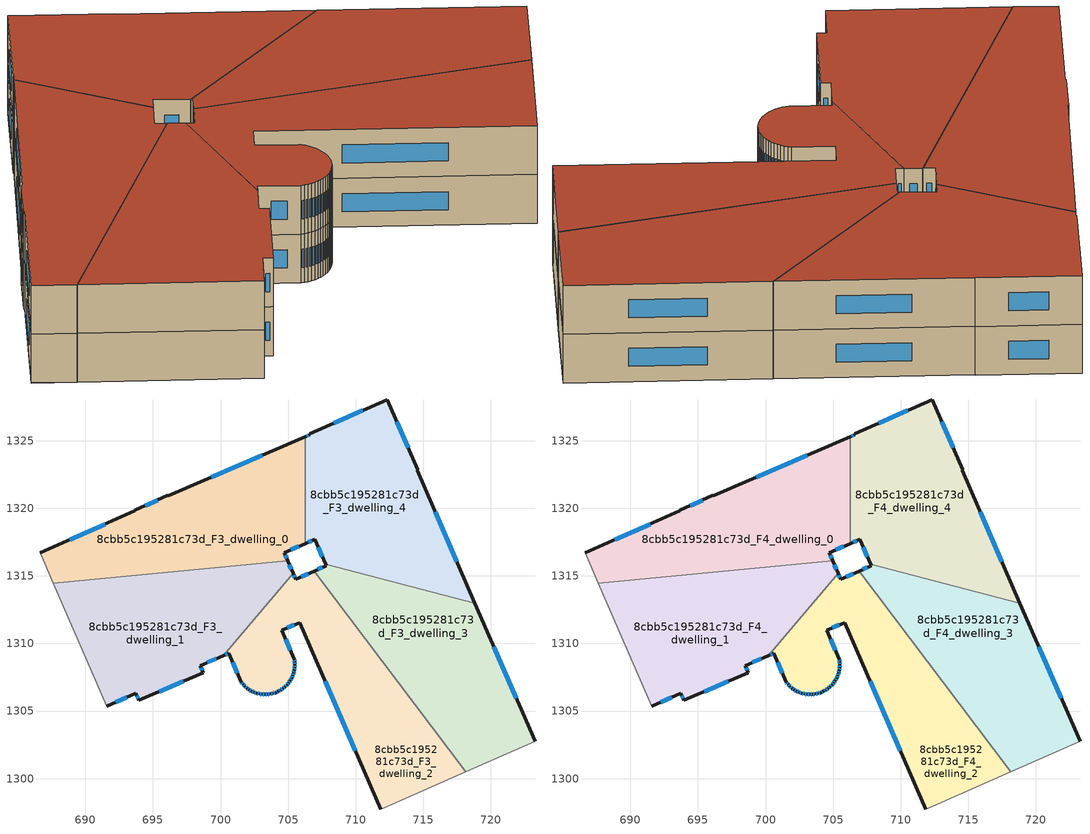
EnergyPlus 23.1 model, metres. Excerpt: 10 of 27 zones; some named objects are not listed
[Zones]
8cbb5c195281c73d_F3_dwelling_0
 floor to 8cbb5c195281c73d_F2_dwelling_0 (EU_floor_Construction): 706.26,1325.3 706.26,1317.39 704.71,1316.72 704.97,1316.11 687.62,1314.46 686.64,1316.7 693.66,1319.81 693.67,1319.86 696.1,1320.95 696.13,1320.91 z9
 wall outside (EU_wall_Construction): 706.26,1325.3 696.13,1320.91 696.1,1320.95 693.67,1319.86 693.66,1319.81 686.64,1316.7 / 704.97,1316.11 704.71,1316.72 706.26,1317.39 z9:12
 wall adiabatic (EU_wall_Construction): 686.64,1316.7 687.62,1314.46 z9:12
 wall to 8cbb5c195281c73d_F3_dwelling_4 (EU_wall_Construction): 706.26,1317.39 706.26,1325.3 z9:12
 wall to 8cbb5c195281c73d_F3_dwelling_1 (EU_wall_Construction): 687.62,1314.46 704.97,1316.11 z9:12
 window (EU_Window_Construction): 695.34,1320.61 694.43,1320.2 / 703.08,1323.92 699.3,1322.28 / 705.19,1316.93 705.77,1317.18 / 704.89,1316.3 704.79,1316.53 / 691.46,1318.83 688.84,1317.68 z9.94:11.06
8cbb5c195281c73d_F3_dwelling_1
 floor to 8cbb5c195281c73d_F2_dwelling_1 (EU_floor_Construction): 704.97,1316.11 705.37,1315.19 700.2,1309.1 698.49,1308.36 698.72,1307.84 693.96,1305.78 693.74,1306.3 691.58,1305.37 687.62,1314.46 z9
 wall outside (EU_wall_Construction): 691.58,1305.37 693.74,1306.3 693.96,1305.78 698.72,1307.84 698.49,1308.36 700.2,1309.1 / 705.37,1315.19 704.97,1316.11 z9:12
 wall adiabatic (EU_wall_Construction): 687.62,1314.46 691.58,1305.37 z9:12
 wall to 8cbb5c195281c73d_F3_dwelling_2 (EU_wall_Construction): 700.2,1309.1 705.37,1315.19 z9:12
 window (EU_Window_Construction): 695.45,1306.43 697.23,1307.2 / 693.81,1306.14 693.89,1305.94 / 692.26,1305.66 693.07,1306.01 / 705.24,1315.48 705.1,1315.82 / 699.02,1308.59 699.66,1308.87 / 698.64,1308.01 698.56,1308.2 z9.94:11.06
8cbb5c195281c73d_F3_dwelling_2
 floor to 8cbb5c195281c73d_F2_dwelling_2 (EU_floor_Construction): 706.92,1315.36 718.15,1300.51 712.38,1297.95 711.86,1297.72 705.85,1311.55 704.52,1310.98 705.45,1308.83 705.48,1308.63 705.49,1308.43 705.48,1308.22 705.45,1308.02 705.41,1307.82 705.35,1307.63 705.26,1307.44 705.17,1307.27 705.05,1307.09 704.92,1306.94 704.77,1306.79 704.62,1306.67 704.45,1306.55 704.27,1306.45 704.08,1306.37 703.88,1306.3 703.68,1306.26 703.48,1306.24 703.28,1306.22 703.07,1306.24 702.87,1306.27 702.67,1306.32 702.48,1306.39 702.3,1306.48 702.12,1306.57 701.96,1306.7 701.8,1306.83 701.66,1306.98 701.54,1307.13 700.61,1309.28 700.2,1309.1 705.37,1315.19 705.55,1314.77 z9
 wall outside (EU_wall_Construction): 700.2,1309.1 700.61,1309.28 701.54,1307.13 701.66,1306.98 701.8,1306.83 701.96,1306.7 702.12,1306.57 702.3,1306.48 702.48,1306.39 702.67,1306.32 702.87,1306.27 703.07,1306.24 703.28,1306.22 703.48,1306.24 703.68,1306.26 703.88,1306.3 704.08,1306.37 704.27,1306.45 704.45,1306.55 704.62,1306.67 704.77,1306.79 704.92,1306.94 705.05,1307.09 705.17,1307.27 705.26,1307.44 705.35,1307.63 705.41,1307.82 705.45,1308.02 705.48,1308.22 705.49,1308.43 705.48,1308.63 705.45,1308.83 704.52,1310.98 705.85,1311.55 711.86,1297.72 / 706.92,1315.36 705.55,1314.77 705.37,1315.19 z9:12
 wall adiabatic (EU_wall_Construction): 711.86,1297.72 712.38,1297.95 718.15,1300.51 z9:12
 wall to 8cbb5c195281c73d_F3_dwelling_3 (EU_wall_Construction): 718.15,1300.51 706.92,1315.36 z9:12
 window (EU_Window_Construction): 707.73,1307.22 709.98,1302.06 / 704.94,1311.16 705.43,1311.37 / 705.16,1309.5 704.81,1310.3 / 705.47,1308.7 705.46,1308.77 / 705.49,1308.5 705.49,1308.57 / 705.48,1308.29 705.49,1308.37 / 705.46,1308.09 705.47,1308.16 / 705.42,1307.88 705.44,1307.96 / 705.37,1307.69 705.39,1307.76 / 705.29,1307.5 705.32,1307.57 / 705.2,1307.32 705.23,1307.39 / 705.08,1307.15 705.13,1307.21 / 704.96,1306.99 705.01,1307.05 / 704.82,1306.84 704.87,1306.9 / 704.67,1306.71 704.72,1306.75 / 704.5,1306.59 704.56,1306.63 / 704.33,1306.48 704.39,1306.52 / 704.14,1306.4 704.21,1306.43 / 703.94,1306.33 704.02,1306.35 / 703.75,1306.28 703.82,1306.29 / 703.55,1306.25 703.62,1306.25 / 703.35,1306.23 703.42,1306.23 / 703.14,1306.24 703.22,1306.23 / 702.94,1306.26 703.01,1306.25 / 702.74,1306.31 702.81,1306.29 / 702.54,1306.37 702.61,1306.35 / 702.36,1306.45 702.42,1306.42 / 702.18,1306.54 702.24,1306.51 / 702.01,1306.66 702.07,1306.61 / 701.85,1306.79 701.91,1306.74 / 701.71,1306.93 701.76,1306.88 / 701.58,1307.08 701.62,1307.03 / 700.9,1308.61 701.25,1307.81 / 700.33,1309.16 700.48,1309.22 / 705.49,1314.9 705.43,1315.05 / 706.49,1315.17 705.98,1314.95 z9.94:11.06
8cbb5c195281c73d_F3_dwelling_3
 floor to 8cbb5c195281c73d_F2_dwelling_3 (EU_floor_Construction): 718.82,1312.98 723.26,1302.76 718.15,1300.51 706.92,1315.36 707.81,1315.74 707.76,1315.84 z9
 wall outside (EU_wall_Construction): 707.77,1315.84 707.81,1315.74 706.92,1315.36 / 723.26,1302.76 718.82,1312.98 z9:12
 wall adiabatic (EU_wall_Construction): 718.15,1300.51 723.26,1302.76 z9:12
 wall to 8cbb5c195281c73d_F3_dwelling_4 (EU_wall_Construction): 718.82,1312.98 707.76,1315.84 z9:12
 window (EU_Window_Construction): 707.53,1315.62 707.2,1315.48 / 721.87,1305.96 720.21,1309.77 z9.94:11.06
8cbb5c195281c73d_F3_dwelling_4
 floor to 8cbb5c195281c73d_F2_dwelling_4 (EU_floor_Construction): 712.32,1328.04 714.58,1322.84 714.54,1322.82 718.82,1312.98 707.76,1315.84 706.96,1317.7 706.26,1317.39 706.26,1325.3 706.59,1325.44 706.59,1325.5 z9
 wall outside (EU_wall_Construction): 706.26,1317.39 706.96,1317.7 707.77,1315.84 / 718.82,1312.98 714.54,1322.82 714.58,1322.84 712.32,1328.04 706.59,1325.5 706.59,1325.44 706.26,1325.3 z9:12
 window (EU_Window_Construction): 707.22,1317.12 707.51,1316.42 / 706.48,1317.49 706.74,1317.6 / 706.48,1325.39 706.36,1325.34 / 710.53,1327.24 708.39,1326.3 / 713.87,1324.47 713.03,1326.41 / 717.48,1316.06 715.89,1319.73 z9.94:11.06
8cbb5c195281c73d_F4_dwelling_0
 floor to 8cbb5c195281c73d_F3_dwelling_0 (EU_floor_Construction): 706.26,1325.3 706.26,1317.39 704.71,1316.72 704.97,1316.11 687.62,1314.46 686.64,1316.7 693.66,1319.81 693.67,1319.86 696.1,1320.95 696.13,1320.91 z12
 wall outside (EU_wall_Construction): 706.26,1325.3 696.13,1320.91 696.1,1320.95 693.67,1319.86 693.66,1319.81 686.64,1316.7 / 704.97,1316.11 704.71,1316.72 706.26,1317.39 z12:15
 wall adiabatic (EU_wall_Construction): 686.64,1316.7 687.62,1314.46 z12:15
 wall to 8cbb5c195281c73d_F4_dwelling_4 (EU_wall_Construction): 706.26,1317.39 706.26,1325.3 z12:15
 wall to 8cbb5c195281c73d_F4_dwelling_1 (EU_wall_Construction): 687.62,1314.46 704.97,1316.11 z12:15
 window (EU_Window_Construction): 695.34,1320.61 694.43,1320.2 / 703.08,1323.92 699.3,1322.28 / 705.19,1316.93 705.77,1317.18 / 704.89,1316.3 704.79,1316.53 / 691.46,1318.83 688.84,1317.68 z12.94:14.06
 roof outside (EU_roof_Construction): 704.97,1316.11 704.71,1316.72 706.26,1317.39 706.26,1325.3 696.13,1320.91 696.1,1320.95 693.67,1319.86 693.66,1319.81 686.64,1316.7 687.62,1314.46 z15
8cbb5c195281c73d_F4_dwelling_1
 floor to 8cbb5c195281c73d_F3_dwelling_1 (EU_floor_Construction): 704.97,1316.11 705.37,1315.19 700.2,1309.1 698.49,1308.36 698.72,1307.84 693.96,1305.78 693.74,1306.3 691.58,1305.37 687.62,1314.46 z12
 wall outside (EU_wall_Construction): 691.58,1305.37 693.74,1306.3 693.96,1305.78 698.72,1307.84 698.49,1308.36 700.2,1309.1 / 705.37,1315.19 704.97,1316.11 z12:15
 wall adiabatic (EU_wall_Construction): 687.62,1314.46 691.58,1305.37 z12:15
 wall to 8cbb5c195281c73d_F4_dwelling_2 (EU_wall_Construction): 700.2,1309.1 705.37,1315.19 z12:15
 window (EU_Window_Construction): 695.45,1306.43 697.23,1307.2 / 693.81,1306.14 693.89,1305.94 / 692.26,1305.66 693.07,1306.01 / 705.24,1315.48 705.1,1315.82 / 699.02,1308.59 699.66,1308.87 / 698.64,1308.01 698.56,1308.2 z12.94:14.06
 roof outside (EU_roof_Construction): 700.2,1309.1 705.37,1315.19 704.97,1316.11 687.62,1314.46 691.58,1305.37 693.74,1306.3 693.96,1305.78 698.72,1307.84 698.49,1308.36 z15
8cbb5c195281c73d_F4_dwelling_2
 floor to 8cbb5c195281c73d_F3_dwelling_2 (EU_floor_Construction): 706.92,1315.36 718.15,1300.51 712.38,1297.95 711.86,1297.72 705.85,1311.55 704.52,1310.98 705.45,1308.83 705.48,1308.63 705.49,1308.43 705.48,1308.22 705.45,1308.02 705.41,1307.82 705.35,1307.63 705.26,1307.44 705.17,1307.27 705.05,1307.09 704.92,1306.94 704.77,1306.79 704.62,1306.67 704.45,1306.55 704.27,1306.45 704.08,1306.37 703.88,1306.3 703.68,1306.26 703.48,1306.24 703.28,1306.22 703.07,1306.24 702.87,1306.27 702.67,1306.32 702.48,1306.39 702.3,1306.48 702.12,1306.57 701.96,1306.7 701.8,1306.83 701.66,1306.98 701.54,1307.13 700.61,1309.28 700.2,1309.1 705.37,1315.19 705.55,1314.77 z12
 wall outside (EU_wall_Construction): 700.2,1309.1 700.61,1309.28 701.54,1307.13 701.66,1306.98 701.8,1306.83 701.96,1306.7 702.12,1306.57 702.3,1306.48 702.48,1306.39 702.67,1306.32 702.87,1306.27 703.07,1306.24 703.28,1306.22 703.48,1306.24 703.68,1306.26 703.88,1306.3 704.08,1306.37 704.27,1306.45 704.45,1306.55 704.62,1306.67 704.77,1306.79 704.92,1306.94 705.05,1307.09 705.17,1307.27 705.26,1307.44 705.35,1307.63 705.41,1307.82 705.45,1308.02 705.48,1308.22 705.49,1308.43 705.48,1308.63 705.45,1308.83 704.52,1310.98 705.85,1311.55 711.86,1297.72 / 706.92,1315.36 705.55,1314.77 705.37,1315.19 z12:15
 wall adiabatic (EU_wall_Construction): 711.86,1297.72 712.38,1297.95 718.15,1300.51 z12:15
 wall to 8cbb5c195281c73d_F4_dwelling_3 (EU_wall_Construction): 718.15,1300.51 706.92,1315.36 z12:15
 window (EU_Window_Construction): 707.73,1307.22 709.98,1302.06 / 704.94,1311.16 705.43,1311.37 / 705.16,1309.5 704.81,1310.3 / 705.47,1308.7 705.46,1308.77 / 705.49,1308.5 705.49,1308.57 / 705.48,1308.29 705.49,1308.37 / 705.46,1308.09 705.47,1308.16 / 705.42,1307.88 705.44,1307.96 / 705.37,1307.69 705.39,1307.76 / 705.29,1307.5 705.32,1307.57 / 705.2,1307.32 705.23,1307.39 / 705.08,1307.15 705.13,1307.21 / 704.96,1306.99 705.01,1307.05 / 704.82,1306.84 704.87,1306.9 / 704.67,1306.71 704.72,1306.75 / 704.5,1306.59 704.56,1306.63 / 704.33,1306.48 704.39,1306.52 / 704.14,1306.4 704.21,1306.43 / 703.94,1306.33 704.02,1306.35 / 703.75,1306.28 703.82,1306.29 / 703.55,1306.25 703.62,1306.25 / 703.35,1306.23 703.42,1306.23 / 703.14,1306.24 703.22,1306.23 / 702.94,1306.26 703.01,1306.25 / 702.74,1306.31 702.81,1306.29 / 702.54,1306.37 702.61,1306.35 / 702.36,1306.45 702.42,1306.42 / 702.18,1306.54 702.24,1306.51 / 702.01,1306.66 702.07,1306.61 / 701.85,1306.79 701.91,1306.74 / 701.71,1306.93 701.76,1306.88 / 701.58,1307.08 701.62,1307.03 / 700.9,1308.61 701.25,1307.81 / 700.33,1309.16 700.48,1309.22 / 705.49,1314.9 705.43,1315.05 / 706.49,1315.17 705.98,1314.95 z12.94:14.06
 roof outside (EU_roof_Construction): 718.15,1300.51 706.92,1315.36 705.55,1314.77 705.37,1315.19 700.2,1309.1 700.61,1309.28 701.54,1307.13 701.66,1306.98 701.8,1306.83 701.96,1306.7 702.12,1306.57 702.3,1306.48 702.48,1306.39 702.67,1306.32 702.87,1306.27 703.07,1306.24 703.28,1306.22 703.48,1306.24 703.68,1306.26 703.88,1306.3 704.08,1306.37 704.27,1306.45 704.45,1306.55 704.62,1306.67 704.77,1306.79 704.92,1306.94 705.05,1307.09 705.17,1307.27 705.26,1307.44 705.35,1307.63 705.41,1307.82 705.45,1308.02 705.48,1308.22 705.49,1308.43 705.48,1308.63 705.45,1308.83 704.52,1310.98 705.85,1311.55 711.86,1297.72 712.38,1297.95 z15
8cbb5c195281c73d_F4_dwelling_3
 floor to 8cbb5c195281c73d_F3_dwelling_3 (EU_floor_Construction): 718.82,1312.98 723.26,1302.76 718.15,1300.51 706.92,1315.36 707.81,1315.74 707.76,1315.84 z12
 wall outside (EU_wall_Construction): 707.77,1315.84 707.81,1315.74 706.92,1315.36 / 723.26,1302.76 718.82,1312.98 z12:15
 wall adiabatic (EU_wall_Construction): 718.15,1300.51 723.26,1302.76 z12:15
 wall to 8cbb5c195281c73d_F4_dwelling_4 (EU_wall_Construction): 718.82,1312.98 707.76,1315.84 z12:15
 window (EU_Window_Construction): 707.53,1315.62 707.2,1315.48 / 721.87,1305.96 720.21,1309.77 z12.94:14.06
 roof outside (EU_roof_Construction): 723.26,1302.76 718.82,1312.98 707.77,1315.84 707.81,1315.74 706.92,1315.36 718.15,1300.51 z15
8cbb5c195281c73d_F4_dwelling_4
 floor to 8cbb5c195281c73d_F3_dwelling_4 (EU_floor_Construction): 712.32,1328.04 714.58,1322.84 714.54,1322.82 718.82,1312.98 707.76,1315.84 706.96,1317.7 706.26,1317.39 706.26,1325.3 706.59,1325.44 706.59,1325.5 z12
 wall outside (EU_wall_Construction): 706.26,1317.39 706.96,1317.7 707.77,1315.84 / 718.82,1312.98 714.54,1322.82 714.58,1322.84 712.32,1328.04 706.59,1325.5 706.59,1325.44 706.26,1325.3 z12:15
 window (EU_Window_Construction): 707.22,1317.12 707.51,1316.42 / 706.48,1317.49 706.74,1317.6 / 706.48,1325.39 706.36,1325.34 / 710.53,1327.24 708.39,1326.3 / 713.87,1324.47 713.03,1326.41 / 717.48,1316.06 715.89,1319.73 z12.94:14.06
 roof outside (EU_roof_Construction): 718.82,1312.98 714.54,1322.82 714.58,1322.84 712.32,1328.04 706.59,1325.5 706.59,1325.44 706.26,1325.3 706.26,1317.39 706.96,1317.7 707.77,1315.84 z15
[Building]
EU S2 Campaign: North Axis=0; Terrain=City; Solar Distribution=FullExterior
[Site:Location]
Vienna: Latitude=48; Longitude=16.5; Time Zone=1; Elevation=183
[SizingPeriod:WeatherFileDays]
AnnualSizingPeriod: Begin Month=1; Begin Day of Month=1; End Month=12; End Day of Month=31; Day of Week for Start Day=Monday; Use Weather File Daylight Saving Period=No; Use Weather File Rain and Snow Indicators=No
[MATERIAL]
EU_InternalMass_Material: Roughness=MediumRough; Thickness=0.1; Conductivity=1; Density=1800; Specific Heat=900; Thermal Absorptance=0.9; Solar Absorptance=0.7; Visible Absorptance=0.7
[MATERIAL:NOMASS] Roughness=MediumRough; Thermal Absorptance=0.9; Solar Absorptance=0.7; Visible Absorptance=0.7
Name | Thermal Resistance
EU_wall_NoMass | 0.914258
EU_roof_NoMass | 0.954009
EU_floor_NoMass | 1.09711
[WINDOWMATERIAL:SIMPLEGLAZINGSYSTEM]
EU_Window_SimpleGlazing: UFactor=2.09642; Solar Heat Gain Coefficient=0.65; Visible Transmittance=0.65
[CONSTRUCTION]
EU_wall_Construction: EU_wall_NoMass
EU_roof_Construction: EU_roof_NoMass
EU_floor_Construction: EU_floor_NoMass
EU_Window_Construction: EU_Window_SimpleGlazing
EU_InternalMass_Construction: EU_InternalMass_Material
[ZONE] Type=1; Multiplier=1; Ceiling Height=autocalculate; Floor Area=autocalculate; Part of Total Floor Area=Yes
Name | Volume
8cbb5c195281c73d_F3_dwelling_0; 8cbb5c195281c73d_F4_dwelling_0 | 329.839
8cbb5c195281c73d_F3_dwelling_1; 8cbb5c195281c73d_F4_dwelling_1 | 329.809
8cbb5c195281c73d_F3_dwelling_2; 8cbb5c195281c73d_F4_dwelling_2 | 329.848
8cbb5c195281c73d_F3_dwelling_3; 8cbb5c195281c73d_F4_dwelling_3 | 329.829
8cbb5c195281c73d_F3_dwelling_4; 8cbb5c195281c73d_F4_dwelling_4 | 329.802
[INTERNALMASS] Construction=EU_InternalMass_Construction
Name | Zone or ZoneList | Surface Area
8cbb5c195281c73d_F3_dwelling_0_EU_InternalMass | 8cbb5c195281c73d_F3_dwelling_0 | 109.946
8cbb5c195281c73d_F3_dwelling_1_EU_InternalMass | 8cbb5c195281c73d_F3_dwelling_1 | 109.936
8cbb5c195281c73d_F3_dwelling_2_EU_InternalMass | 8cbb5c195281c73d_F3_dwelling_2 | 109.949
8cbb5c195281c73d_F3_dwelling_3_EU_InternalMass | 8cbb5c195281c73d_F3_dwelling_3 | 109.943
8cbb5c195281c73d_F3_dwelling_4_EU_InternalMass | 8cbb5c195281c73d_F3_dwelling_4 | 109.934
8cbb5c195281c73d_F4_dwelling_0_EU_InternalMass | 8cbb5c195281c73d_F4_dwelling_0 | 109.946
8cbb5c195281c73d_F4_dwelling_1_EU_InternalMass | 8cbb5c195281c73d_F4_dwelling_1 | 109.936
8cbb5c195281c73d_F4_dwelling_2_EU_InternalMass | 8cbb5c195281c73d_F4_dwelling_2 | 109.949
8cbb5c195281c73d_F4_dwelling_3_EU_InternalMass | 8cbb5c195281c73d_F4_dwelling_3 | 109.943
8cbb5c195281c73d_F4_dwelling_4_EU_InternalMass | 8cbb5c195281c73d_F4_dwelling_4 | 109.934
[OTHEREQUIPMENT] Fuel Type=Electricity; Design Level Calculation Method=Watts/Area; Power per Zone Floor Area=1; Fraction Latent=0; Fraction Radiant=0; Fraction Lost=0; Carbon Dioxide Generation Rate=0; EndUse Subcategory=EU_Step8_InternalGains
Name | Zone or ZoneList or Space or SpaceList | Schedule
EU_Step8_InternalGain_8cbb5c195281c73d_F3_dwelling_0_f000 | 8cbb5c195281c73d_F3_dwelling_0 | EU_Step8_GainSchedule_8cbb5c195281c73d_F3_dwelling_0_f000
EU_Step8_InternalGain_8cbb5c195281c73d_F3_dwelling_1_f000 | 8cbb5c195281c73d_F3_dwelling_1 | EU_Step8_GainSchedule_8cbb5c195281c73d_F3_dwelling_1_f000
EU_Step8_InternalGain_8cbb5c195281c73d_F3_dwelling_2_f000 | 8cbb5c195281c73d_F3_dwelling_2 | EU_Step8_GainSchedule_8cbb5c195281c73d_F3_dwelling_2_f000
EU_Step8_InternalGain_8cbb5c195281c73d_F3_dwelling_3_f000 | 8cbb5c195281c73d_F3_dwelling_3 | EU_Step8_GainSchedule_8cbb5c195281c73d_F3_dwelling_3_f000
EU_Step8_InternalGain_8cbb5c195281c73d_F3_dwelling_4_f000 | 8cbb5c195281c73d_F3_dwelling_4 | EU_Step8_GainSchedule_8cbb5c195281c73d_F3_dwelling_4_f000
EU_Step8_InternalGain_8cbb5c195281c73d_F4_dwelling_0_f000 | 8cbb5c195281c73d_F4_dwelling_0 | EU_Step8_GainSchedule_8cbb5c195281c73d_F4_dwelling_0_f000
EU_Step8_InternalGain_8cbb5c195281c73d_F4_dwelling_1_f000 | 8cbb5c195281c73d_F4_dwelling_1 | EU_Step8_GainSchedule_8cbb5c195281c73d_F4_dwelling_1_f000
EU_Step8_InternalGain_8cbb5c195281c73d_F4_dwelling_2_f000 | 8cbb5c195281c73d_F4_dwelling_2 | EU_Step8_GainSchedule_8cbb5c195281c73d_F4_dwelling_2_f000
EU_Step8_InternalGain_8cbb5c195281c73d_F4_dwelling_3_f000 | 8cbb5c195281c73d_F4_dwelling_3 | EU_Step8_GainSchedule_8cbb5c195281c73d_F4_dwelling_3_f000
EU_Step8_InternalGain_8cbb5c195281c73d_F4_dwelling_4_f000 | 8cbb5c195281c73d_F4_dwelling_4 | EU_Step8_GainSchedule_8cbb5c195281c73d_F4_dwelling_4_f000
[ZONEVENTILATION:DESIGNFLOWRATE] Schedule=EU_AlwaysOn; Design Flow Rate Calculation Method=AirChanges/Hour; Air Changes per Hour=0.546891; Ventilation Type=Natural; Fan Pressure Rise=0; Fan Total Efficiency=1; Constant Term Coefficient=1; Temperature Term Coefficient=0; Velocity Term Coefficient=0; Velocity Squared Term Coefficient=0; Minimum Indoor Temperature=-100; Maximum Indoor Temperature=100; Delta Temperature=-100; Minimum Outdoor Temperature=-100; Maximum Outdoor Temperature=100; Maximum Wind Speed=40
Name | Zone or ZoneList or Space or SpaceList
EU_ConstantAir_8cbb5c195281c73d_F3_dwelling_0 | 8cbb5c195281c73d_F3_dwelling_0
EU_ConstantAir_8cbb5c195281c73d_F3_dwelling_1 | 8cbb5c195281c73d_F3_dwelling_1
EU_ConstantAir_8cbb5c195281c73d_F3_dwelling_2 | 8cbb5c195281c73d_F3_dwelling_2
EU_ConstantAir_8cbb5c195281c73d_F3_dwelling_3 | 8cbb5c195281c73d_F3_dwelling_3
EU_ConstantAir_8cbb5c195281c73d_F3_dwelling_4 | 8cbb5c195281c73d_F3_dwelling_4
EU_ConstantAir_8cbb5c195281c73d_F4_dwelling_0 | 8cbb5c195281c73d_F4_dwelling_0
EU_ConstantAir_8cbb5c195281c73d_F4_dwelling_1 | 8cbb5c195281c73d_F4_dwelling_1
EU_ConstantAir_8cbb5c195281c73d_F4_dwelling_2 | 8cbb5c195281c73d_F4_dwelling_2
EU_ConstantAir_8cbb5c195281c73d_F4_dwelling_3 | 8cbb5c195281c73d_F4_dwelling_3
EU_ConstantAir_8cbb5c195281c73d_F4_dwelling_4 | 8cbb5c195281c73d_F4_dwelling_4
[HVACTEMPLATE:ZONE:IDEALLOADSAIRSYSTEM] System Availability Schedule=EU_AlwaysOn; Maximum Heating Supply Air Temperature=50; Minimum Cooling Supply Air Temperature=13; Maximum Heating Supply Air Humidity Ratio=0.0156; Minimum Cooling Supply Air Humidity Ratio=0.0077; Heating Limit=NoLimit; Cooling Limit=NoLimit; Heating Availability Schedule=EU_AlwaysOn; Cooling Availability Schedule=EU_CoolingOff; Dehumidification Control Type=ConstantSensibleHeatRatio; Cooling Sensible Heat Ratio=0.7; Dehumidification Setpoint=60; Humidification Control Type=None; Humidification Setpoint=30; Outdoor Air Method=None; Outdoor Air Flow Rate per Person=0.00944; Outdoor Air Flow Rate per Zone Floor Area=0; Outdoor Air Flow Rate per Zone=0; Demand Controlled Ventilation Type=None; Outdoor Air Economizer Type=NoEconomizer; Heat Recovery Type=None; Sensible Heat Recovery Effectiveness=0.7; Latent Heat Recovery Effectiveness=0.65
Name | Template Thermostat
8cbb5c195281c73d_F3_dwelling_0 | EU_HeatOnly_8cbb5c195281c73d_F3_dwelling_0
8cbb5c195281c73d_F3_dwelling_1 | EU_HeatOnly_8cbb5c195281c73d_F3_dwelling_1
8cbb5c195281c73d_F3_dwelling_2 | EU_HeatOnly_8cbb5c195281c73d_F3_dwelling_2
8cbb5c195281c73d_F3_dwelling_3 | EU_HeatOnly_8cbb5c195281c73d_F3_dwelling_3
8cbb5c195281c73d_F3_dwelling_4 | EU_HeatOnly_8cbb5c195281c73d_F3_dwelling_4
8cbb5c195281c73d_F4_dwelling_0 | EU_HeatOnly_8cbb5c195281c73d_F4_dwelling_0
8cbb5c195281c73d_F4_dwelling_1 | EU_HeatOnly_8cbb5c195281c73d_F4_dwelling_1
8cbb5c195281c73d_F4_dwelling_2 | EU_HeatOnly_8cbb5c195281c73d_F4_dwelling_2
8cbb5c195281c73d_F4_dwelling_3 | EU_HeatOnly_8cbb5c195281c73d_F4_dwelling_3
8cbb5c195281c73d_F4_dwelling_4 | EU_HeatOnly_8cbb5c195281c73d_F4_dwelling_4
[SIZING:ZONE] Zone Cooling Design Supply Air Temperature Input Method=SupplyAirTemperature; Zone Cooling Design Supply Air Temperature=13; Zone Heating Design Supply Air Temperature Input Method=SupplyAirTemperature; Zone Heating Design Supply Air Temperature=50; Zone Cooling Design Supply Air Humidity Ratio=0.008; Zone Heating Design Supply Air Humidity Ratio=0.008; Cooling Design Air Flow Method=DesignDay; Cooling Design Air Flow Rate=0; Cooling Minimum Air Flow per Zone Floor Area=0.000762; Cooling Minimum Air Flow=0; Cooling Minimum Air Flow Fraction=0.2; Heating Design Air Flow Method=DesignDay; Heating Design Air Flow Rate=0; Heating Maximum Air Flow per Zone Floor Area=0.002032; Heating Maximum Air Flow=0.141576; Heating Maximum Air Flow Fraction=0.3; Account for Dedicated Outdoor Air System=No; Dedicated Outdoor Air System Control Strategy=NeutralSupplyAir; Dedicated Outdoor Air Low Setpoint Temperature for Design=autosize; Dedicated Outdoor Air High Setpoint Temperature for Design=autosize; Zone Load Sizing Method=Sensible Load Only No Latent Load; Zone Latent Cooling Design Supply Air Humidity Ratio Input Method=HumidityRatioDifference; Zone Cooling Design Supply Air Humidity Ratio Difference=0.005; Zone Latent Heating Design Supply Air Humidity Ratio Input Method=HumidityRatioDifference; Zone Humidification Design Supply Air Humidity Ratio Difference=0.005
8cbb5c195281c73d_F3_dwelling_0; 8cbb5c195281c73d_F3_dwelling_1; 8cbb5c195281c73d_F3_dwelling_2; 8cbb5c195281c73d_F3_dwelling_3; 8cbb5c195281c73d_F3_dwelling_4; 8cbb5c195281c73d_F4_dwelling_0; 8cbb5c195281c73d_F4_dwelling_1; 8cbb5c195281c73d_F4_dwelling_2; 8cbb5c195281c73d_F4_dwelling_3; 8cbb5c195281c73d_F4_dwelling_4
[SCHEDULE:CONSTANT]
Name | Hourly Value
EU_AlwaysOn | 1
EU_CoolingOff | 0
[SCHEDULE:FILE] Column Number=1; Rows to Skip at Top=0; Number of Hours of Data=8760; Column Separator=Comma; Interpolate to Timestep=No; Minutes per Item=60; Adjust Schedule for Daylight Savings=Yes
Name | File
EU_Step8_GainSchedule_8cbb5c195281c73d_F3_dwelling_0_f000 | ../../schedules/8cbb5c195281c73d/8cbb5c195281c73d_F3_dwelling_0_f000_gain.csv
EU_Step8_GainSchedule_8cbb5c195281c73d_F3_dwelling_1_f000 | ../../schedules/8cbb5c195281c73d/8cbb5c195281c73d_F3_dwelling_1_f000_gain.csv
EU_Step8_GainSchedule_8cbb5c195281c73d_F3_dwelling_2_f000 | ../../schedules/8cbb5c195281c73d/8cbb5c195281c73d_F3_dwelling_2_f000_gain.csv
EU_Step8_GainSchedule_8cbb5c195281c73d_F3_dwelling_3_f000 | ../../schedules/8cbb5c195281c73d/8cbb5c195281c73d_F3_dwelling_3_f000_gain.csv
EU_Step8_GainSchedule_8cbb5c195281c73d_F3_dwelling_4_f000 | ../../schedules/8cbb5c195281c73d/8cbb5c195281c73d_F3_dwelling_4_f000_gain.csv
EU_Step8_GainSchedule_8cbb5c195281c73d_F4_dwelling_0_f000 | ../../schedules/8cbb5c195281c73d/8cbb5c195281c73d_F4_dwelling_0_f000_gain.csv
EU_Step8_GainSchedule_8cbb5c195281c73d_F4_dwelling_1_f000 | ../../schedules/8cbb5c195281c73d/8cbb5c195281c73d_F4_dwelling_1_f000_gain.csv
EU_Step8_GainSchedule_8cbb5c195281c73d_F4_dwelling_2_f000 | ../../schedules/8cbb5c195281c73d/8cbb5c195281c73d_F4_dwelling_2_f000_gain.csv
EU_Step8_GainSchedule_8cbb5c195281c73d_F4_dwelling_3_f000 | ../../schedules/8cbb5c195281c73d/8cbb5c195281c73d_F4_dwelling_3_f000_gain.csv
EU_Step8_GainSchedule_8cbb5c195281c73d_F4_dwelling_4_f000 | ../../schedules/8cbb5c195281c73d/8cbb5c195281c73d_F4_dwelling_4_f000_gain.csv
